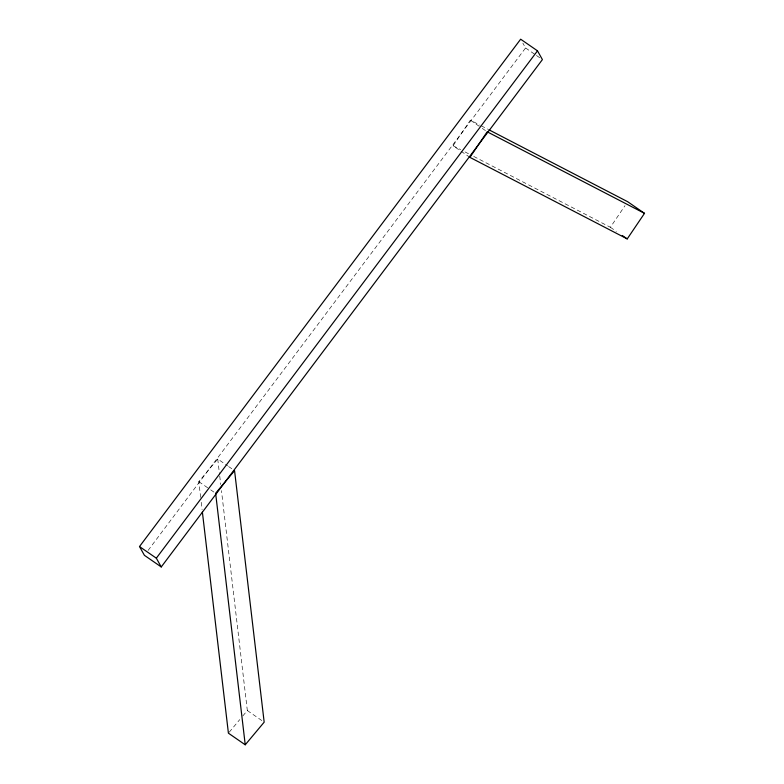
<?xml version="1.0" encoding="UTF-8"?>
<svg xmlns="http://www.w3.org/2000/svg" width="784" height="784" viewBox="0 0 784 784"><rect width="100%" height="100%" fill="white"/><g stroke="black" fill="none" stroke-linecap="round" stroke-linejoin="round"><path stroke-width="0.59" stroke-dasharray="3.92 2.94" d="M469.92 157.368L453.083 145.736L470.371 120.168L480.131 125.234M473.703 156.418L610.393 227.282L625.015 205.653M148.088 550.427L525.574 47.961L522.84 43.1M200.655 497.448L198.803 481.65L217.727 459.012L227.625 465.853M229.163 732.266L239.767 719.594M242.795 715.968L247.332 710.539L221.451 490.608M481.219 125.793L487.726 129.164M453.083 145.736L460.678 149.675M465.02 151.92L469.361 154.174M525.574 47.961L535.472 54.802M536.462 55.488L540.431 58.222M470.371 120.168L481.258 127.694M482.248 128.38L487.197 131.8M610.393 227.282L616.332 231.388M228.614 466.539L234.563 470.645M198.803 481.65L209.691 489.177M210.68 489.853L215.629 493.273M247.332 710.539L262.189 720.8M217.727 459.012L219.589 474.81M219.736 476.025L220.735 484.532M201.233 502.299L202.086 509.59"/><path stroke-width="1.18" d="M644.507 213.346L487.197 131.8L469.92 157.368L627.22 238.914L644.507 213.346L627.67 201.713L488.814 129.732M139.493 546.556L520.654 39.2L537.491 50.833L542.41 59.594L161.249 566.95L144.413 555.317L139.493 546.556L156.33 558.179L161.249 566.95M156.33 558.179L537.491 50.833M245.235 744.8L264.169 722.172L234.563 470.645L215.629 493.273L245.235 744.8L228.409 733.167L202.38 512.021M622.271 235.494L627.22 238.914"/></g></svg>
